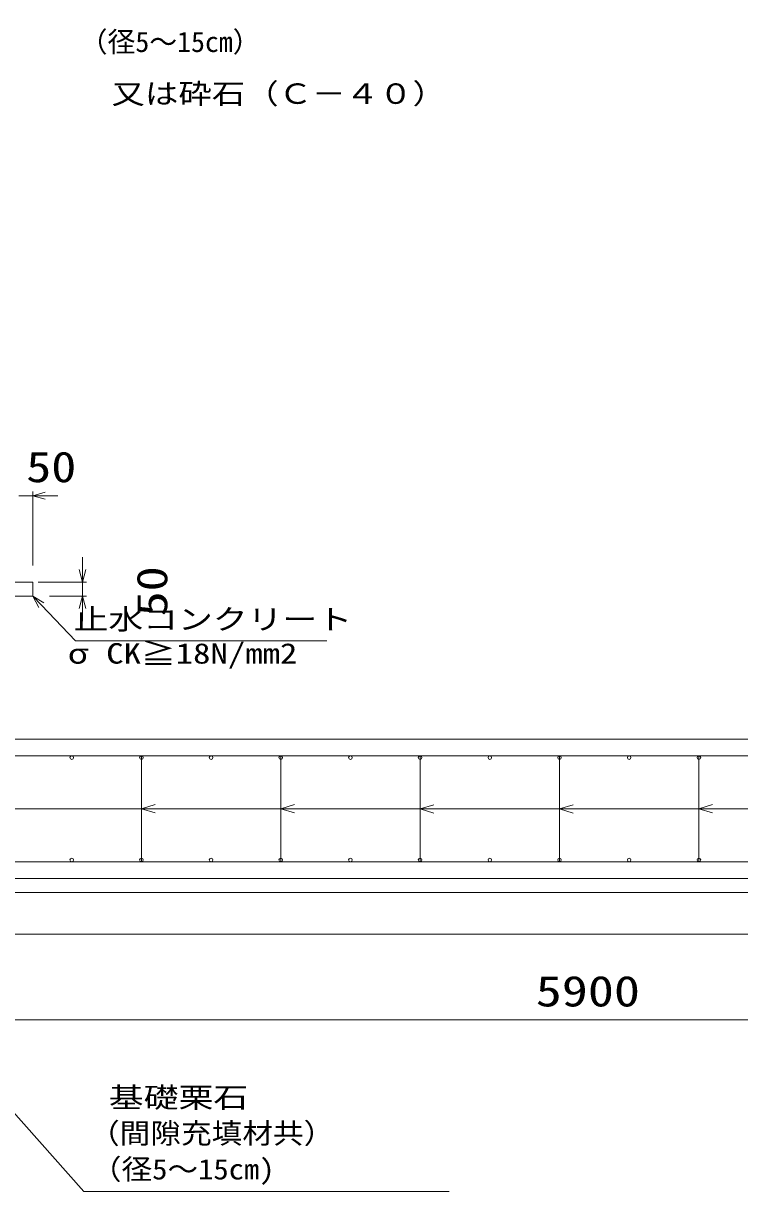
# Model space of a CAD drawing. Units: millimetres, scale not verified. Extents: x -8400 to 126000, y -5940 to 5940.
# Drawn here: x -5839 to -3269, y -1883 to 2307 of the extents above; entities that cross this region are included whole.
import ezdxf
from ezdxf.enums import TextEntityAlignment as Align

# ---------------------------------------------------------------- set-up
doc = ezdxf.new("R2010")
doc.units = ezdxf.units.MM
doc.header["$LTSCALE"] = 40
doc.layers.add('1-0_0', color=134, linetype='Continuous', lineweight=18)
doc.styles.add('ＭＳ ゴシック', font='')
doc.styles.get('ＭＳ ゴシック').set_extended_font_data('MS Gothic')

# ---------------------------------------------------------------- blocks, each defined once
blk = doc.blocks.new('_Open30')
at = {"layer": '1-0_0', "color": 2}
blk.add_line((0, 0), (-1, 0), dxfattribs=at)
blk.add_lwpolyline([(-1, 0.2679), (0, 0), (-1, -0.2679)], dxfattribs=at)
blk = doc.blocks.new('_Open30$$JWCONV$$1')
at = {"layer": '1-0_0'}
blk.add_line((0, 0), (-1, 0), dxfattribs=at)
blk.add_lwpolyline([(-1, 0.2679), (0, 0), (-1, -0.2679)], dxfattribs=at)

msp = doc.modelspace()

# ---------------------------------------------------------------- linework, layer by layer
at = {"layer": '1-0_0', "color": 2}
for p, q in [((-5855.56, 613.04), (-5805.56, 613.04)), ((-5805.56, 363.06), (-5805.56, 628.04)), ((-5760.56, 613.04), (-5715.56, 613.04)), ((-5627.25, 348.06), (-5627.25, 393.06)), ((-5785.56, 303.06), (-5612.25, 303.06)), ((-5627.25, 253.06), (-5627.25, 303.06)), ((-5745.56, 253.06), (-5612.25, 253.06)), ((-5627.25, 208.06), (-5627.25, 163.06)), ((-6710.56, -1267.02), (-900.56, -1267.02))]:
    msp.add_line(p, q, dxfattribs=at)
at = {"layer": '1-0_0'}
for p, q in [((-6255.56, 303.06), (-5805.56, 303.06)), ((-5805.56, 303.06), (-5805.56, 253.06)), ((-6255.56, 253.06), (-5805.56, 253.06)), ((-5415.56, -510), (-5366.41, -495.12)), ((-4915.56, -510), (-4866.41, -495.12)), ((-4415.56, -510.42), (-4366.41, -495.54)), ((-3915.56, -510.42), (-3866.41, -495.54)), ((-3415.56, -510), (-3366.41, -495.12)), ((-5915.56, -510), (644.44, -510)), ((-5415.56, -510), (-5366.41, -524.88)), ((-4915.56, -510), (-4866.41, -524.88)), ((-4415.56, -510.42), (-4366.41, -525.31)), ((-3915.56, -510.42), (-3866.41, -525.31)), ((-3415.56, -510), (-3366.41, -524.88)), ((-6855.56, -760), (-755.56, -760)), ((-6855.56, -810), (-755.56, -810)), ((-6855.56, -960), (-755.56, -960))]:
    msp.add_line(p, q, dxfattribs=at)
at = {"layer": '1-0_0', "color": 41}
for p, q in [((-5415.56, -320), (-5415.56, -700)), ((-4915.56, -320), (-4915.56, -700)), ((-4415.56, -320), (-4415.56, -700)), ((-3915.56, -320), (-3915.56, -700)), ((-3415.56, -320), (-3415.56, -700))]:
    msp.add_line(p, q, dxfattribs=at)
at = {"layer": '1-0_0'}
msp.add_lwpolyline([(-6755.56, 4240), (-6755.56, -760), (-855.56, -760), (-855.56, -260), (-6255.56, -260), (-6255.56, 4240)], close=True, dxfattribs=at)
at = {"layer": '1-0_0', "color": 41}
msp.add_lwpolyline([(-6695.56, 4180), (-6695.56, -700), (-915.56, -700), (-915.56, -320), (-6315.56, -320), (-6315.56, 4180)], close=True, dxfattribs=at)
at = {"layer": '1-0_0'}
for points in [[(-5774.42, 220.58), (-5651.79, 92.69), (-4749.74, 92.69)], [(-6427.71, -974.76), (-5622.35, -1883.19), (-4311.01, -1883.19)]]:
    msp.add_lwpolyline(points, dxfattribs=at)
at = {"layer": '1-0_0', "color": 41}
msp.add_lwpolyline([(-6695.56, -320), (-915.56, -320), (-915.56, -700)], dxfattribs=at)
for centre in [(-5665.56, -326.5), (-5415.56, -326.5), (-5165.56, -326.5), (-4915.56, -326.5), (-4665.56, -326.5), (-4415.56, -326.5), (-4165.56, -326.5), (-3915.56, -326.5), (-3665.56, -326.5), (-3415.56, -326.5), (-5665.56, -693.5), (-5415.56, -693.5), (-5165.56, -693.5), (-4915.56, -693.5), (-4665.56, -693.5), (-4415.56, -693.5), (-4165.56, -693.5), (-3915.56, -693.5), (-3665.56, -693.5), (-3415.56, -693.5)]:
    msp.add_circle(centre, 6.5, dxfattribs=at)

# ---------------------------------------------------------------- block references
at = {"layer": '1-0_0', "xscale": 45, "yscale": 45}
for name, p, rotation in [('_Open30', (-5805.56, 613.04), 180), ('_Open30', (-5627.25, 303.06), 270), ('_Open30$$JWCONV$$1', (-5805.56, 253.06), 133.79494), ('_Open30', (-5627.25, 253.06), 90)]:
    msp.add_blockref(name, p, dxfattribs=dict(at, rotation=rotation))

# ---------------------------------------------------------------- texts
at = {"layer": '1-0_0', "style": 'ＭＳ ゴシック'}
msp.add_text('（径5～15cm）', height=73.31, dxfattribs=at).set_placement((-5637.25, 2182.37), align=Align.BOTTOM_LEFT)
for s, width, p in [('又は砕石（Ｃ－４０）', 1.2, (-5522.97, 1996.5)), ('止水コンクリート', 1.25, (-5659.32, 111.25)), ('σ CK≧18N/mm2', 1.25, (-5680.13, -11.3)), ('基礎栗石', 1.25, (-5532.26, -1603.8)), ('（間隙充填材共）', 1.1, (-5603.41, -1732.61)), ('（径5～15cm)', 1.1, (-5596.95, -1861.42))]:
    msp.add_text(s, height=73.31, dxfattribs=dict(at, width=width)).set_placement(p, align=Align.BOTTOM_LEFT)
at = {"layer": '1-0_0', "color": 2, "style": 'ＭＳ ゴシック'}
for s, width, p in [('50', 1.2, (-5828.83, 628.38)), ('5900', 1.25, (-4000.87, -1252.02))]:
    msp.add_text(s, height=110, dxfattribs=dict(at, width=width)).set_placement(p, align=Align.BOTTOM_LEFT)
at = {"layer": '1-0_0', "color": 2, "style": 'ＭＳ ゴシック', "width": 1.2}
msp.add_text('50', height=110, rotation=90, dxfattribs=at).set_placement((-5289.75, 180.22), align=Align.BOTTOM_LEFT)

doc.saveas('drawing.dxf')
